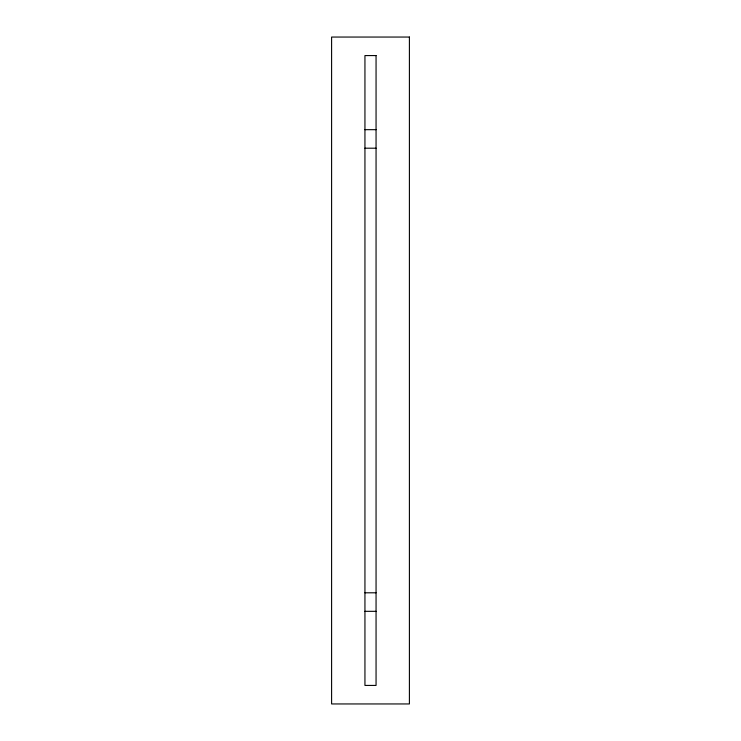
<?xml version="1.0" encoding="UTF-8"?>
<svg xmlns="http://www.w3.org/2000/svg" width="741" height="741" viewBox="0 0 741 741"><rect width="100%" height="100%" fill="white"/><g stroke="black" fill="none" stroke-linecap="round" stroke-linejoin="round"><path stroke-width="1.11" d="M364.942 129.675L376.058 129.675M364.942 148.2L376.058 148.2M364.942 592.8L376.058 592.8M364.942 611.325L376.058 611.325M409.403 37.05L331.598 37.05L331.598 703.95L409.403 703.95L409.403 37.05M376.058 55.575L364.942 55.575L364.942 685.425L376.058 685.425L376.058 55.575"/></g></svg>
